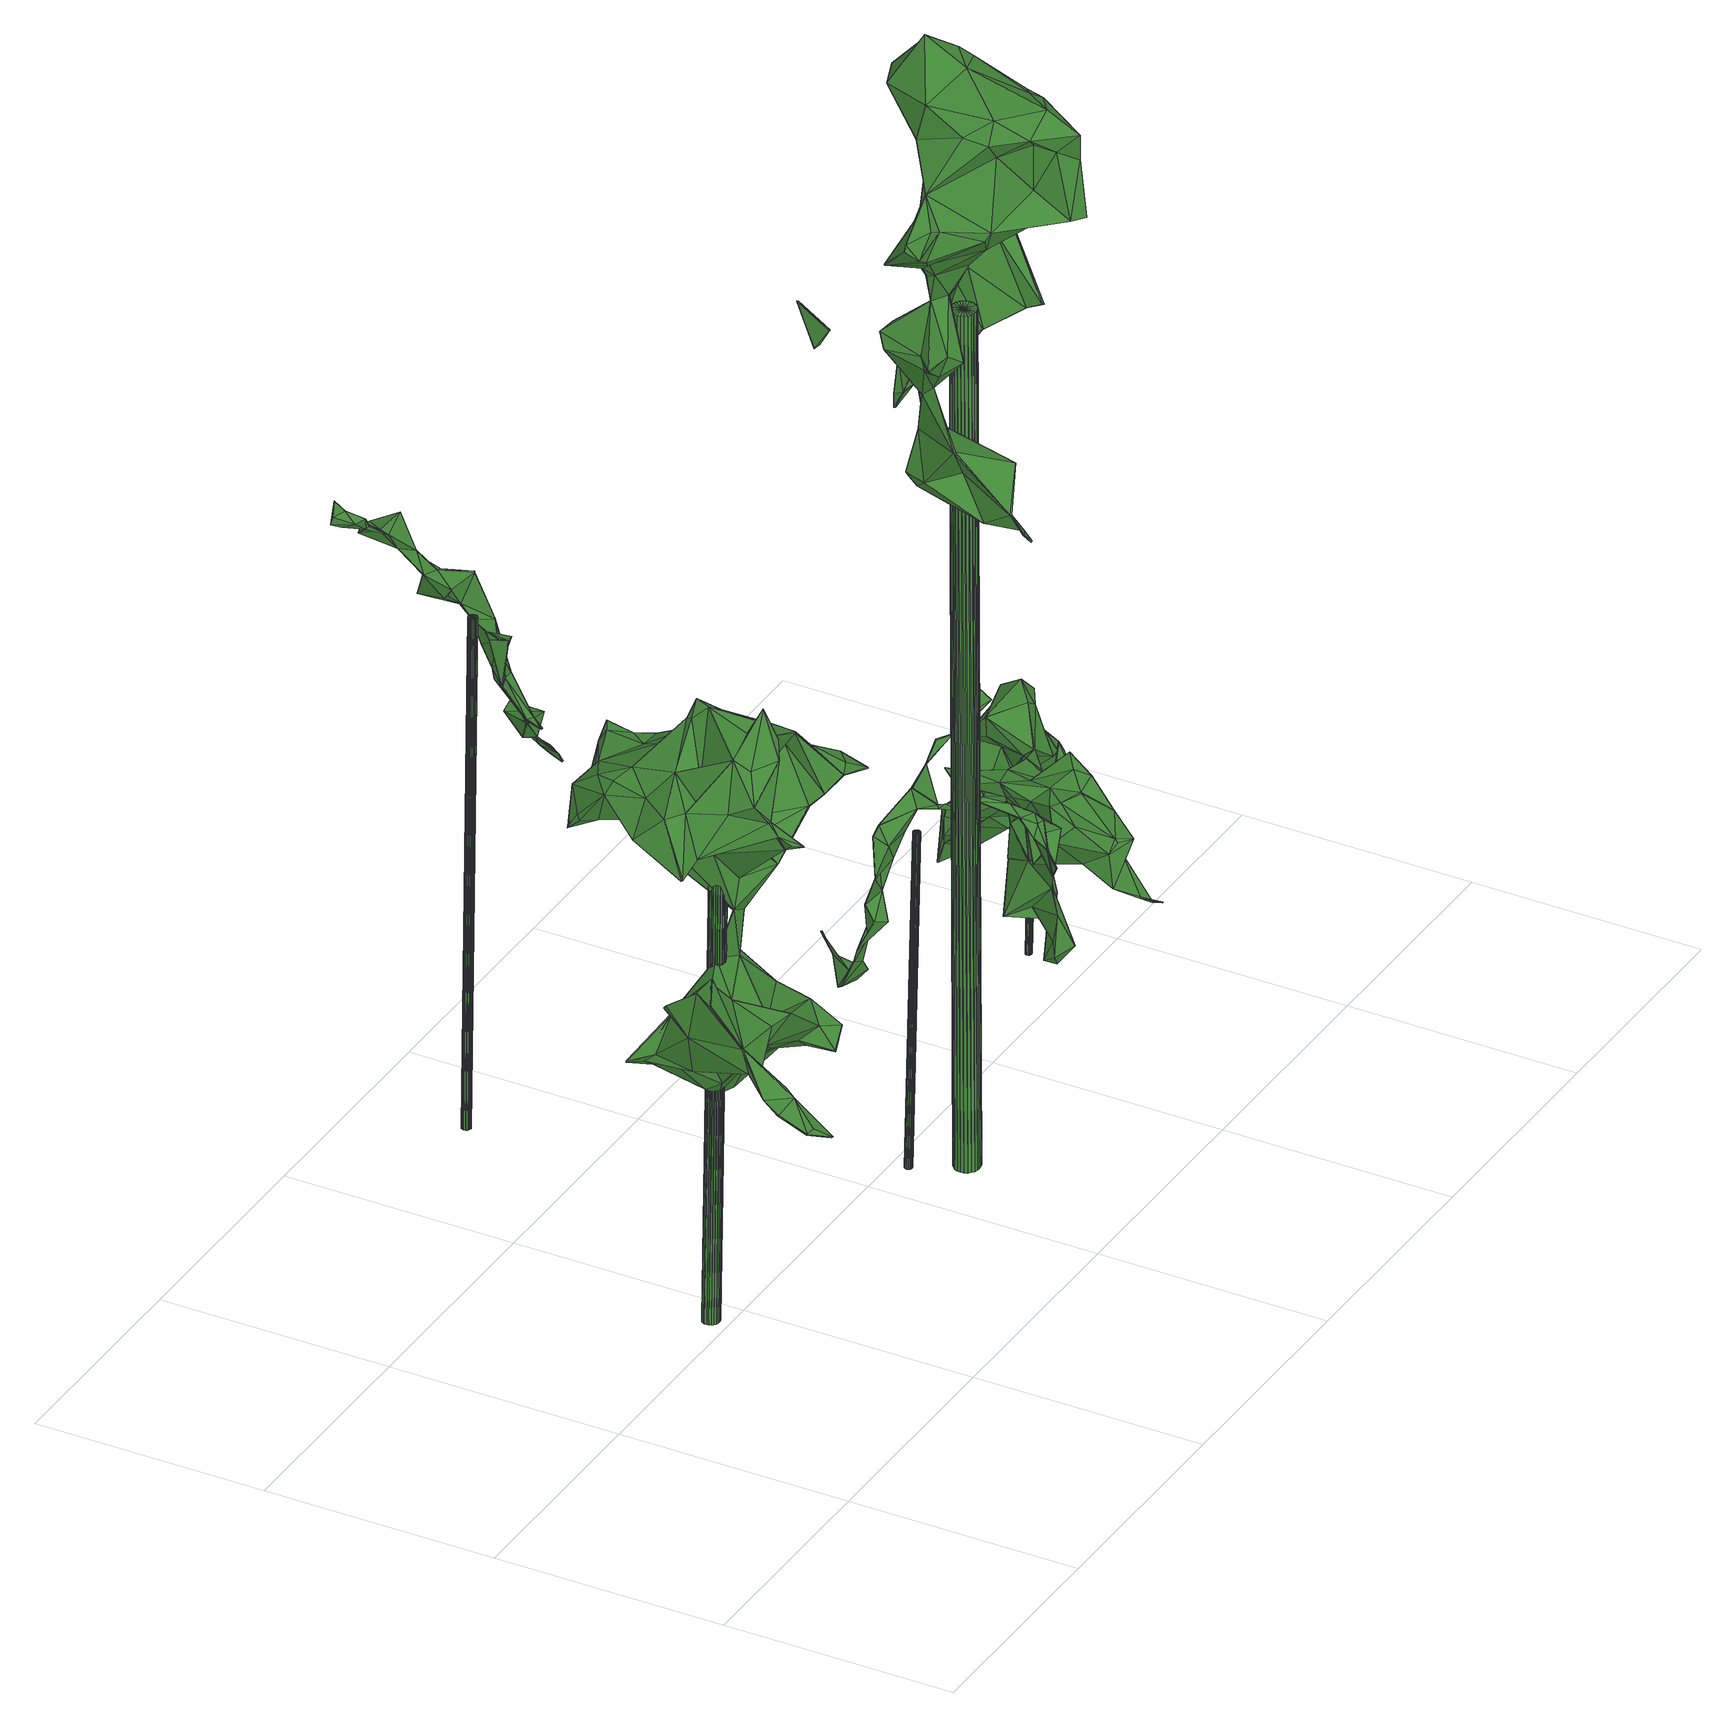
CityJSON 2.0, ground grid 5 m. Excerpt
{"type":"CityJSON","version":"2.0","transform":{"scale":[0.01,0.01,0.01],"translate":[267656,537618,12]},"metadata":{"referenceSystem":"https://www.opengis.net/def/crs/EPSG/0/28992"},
"CityObjects":{
"tree1":{"type":"SolitaryVegetationObject","attributes":{"gtid":278,"crown_width_m":5.76,"crown_median_z":23.99,"crown_r50_m":0.315,"crown_porosity":0.928,"trunk_H_m":10.97,"trunk_DBH_m":0.367,"trunk_radius_m":0.183,"trunk_base_height_m":13.02,"original_gtid":"311"},"geometry":[{"type":"Solid","lod":"3","boundaries":[[[[0,1,2]],[[3,4,5]],[[6,7,8]],[[9,10,11]],[[12,13,14]],[[15,16,17]],[[18,19,20]],[[21,17,22]],[[9,23,10]],[[24,25,26]],[[27,28,29]],[[30,5,31]],[[32,5,33]],[[34,35,36]],[[37,38,39]],[[40,38,37]],[[41,42,43]],[[15,43,42]],[[44,45,46]],[[47,48,49]],[[50,51,52]],[[53,51,50]],[[54,55,8]],[[56,57,58]],[[59,60,48]],[[61,22,62]],[[54,63,60]],[[5,4,33]],[[5,64,3]],[[65,66,67]],[[66,65,68]],[[59,48,47]],[[30,64,5]],[[69,70,13]],[[71,70,69]],[[13,70,14]],[[72,73,74]],[[1,75,76]],[[77,78,76]],[[77,76,75]],[[79,53,80]],[[81,82,83]],[[84,83,82]],[[68,28,27]],[[59,8,55]],[[71,14,70]],[[33,85,86]],[[4,85,33]],[[87,88,89]],[[35,90,91]],[[17,92,22]],[[93,94,84]],[[60,59,54]],[[54,59,55]],[[95,96,97]],[[18,20,94]],[[8,59,6]],[[98,10,83]],[[12,45,99]],[[71,46,14]],[[100,101,102]],[[6,59,47]],[[71,44,46]],[[54,103,95]],[[104,105,39]],[[24,94,93]],[[18,94,24]],[[106,107,108]],[[106,108,109]],[[11,20,110]],[[111,95,112]],[[113,109,108]],[[10,114,81]],[[115,21,93]],[[115,93,82]],[[74,73,116]],[[117,118,119]],[[89,33,86]],[[34,120,37]],[[37,120,40]],[[121,120,122]],[[123,124,125]],[[126,31,5]],[[126,5,32]],[[124,86,127]],[[124,127,125]],[[128,29,129]],[[82,114,115]],[[81,114,82]],[[108,130,113]],[[82,93,84]],[[131,87,123]],[[45,110,132]],[[110,133,132]],[[130,134,113]],[[135,136,137]],[[78,2,1]],[[86,87,89]],[[103,54,7]],[[8,7,54]],[[138,58,139]],[[140,139,58]],[[60,63,48]],[[37,90,35]],[[65,67,141]],[[6,142,7]],[[138,139,56]],[[52,2,72]],[[51,2,52]],[[100,143,101]],[[35,91,75]],[[88,143,118]],[[79,144,0]],[[145,99,146]],[[101,147,148]],[[142,49,48]],[[141,149,150]],[[150,149,111]],[[104,151,152]],[[104,152,153]],[[107,154,130]],[[62,130,154]],[[109,25,61]],[[14,46,45]],[[109,154,107]],[[155,156,157]],[[113,157,156]],[[92,38,90]],[[91,90,38]],[[158,106,156]],[[129,29,28]],[[122,34,65]],[[122,65,159]],[[160,159,65]],[[161,162,56]],[[39,161,104]],[[65,141,160]],[[141,150,122]],[[160,141,122]],[[32,163,126]],[[34,37,35]],[[54,95,63]],[[33,118,117]],[[89,118,33]],[[164,165,166]],[[167,66,68]],[[141,67,149]],[[48,63,142]],[[13,99,168]],[[1,76,78]],[[140,153,151]],[[140,151,56]],[[149,67,111]],[[111,67,95]],[[24,169,18]],[[110,45,44]],[[110,44,11]],[[170,171,172]],[[173,137,136]],[[92,17,39]],[[174,175,176]],[[177,175,174]],[[115,114,23]],[[178,42,41]],[[23,21,115]],[[179,62,180]],[[52,175,177]],[[179,180,90]],[[130,108,107]],[[150,111,112]],[[12,14,45]],[[39,105,113]],[[94,10,98]],[[11,10,94]],[[174,172,177]],[[25,22,61]],[[75,1,0]],[[153,148,147]],[[0,2,51]],[[40,171,38]],[[172,171,40]],[[88,118,89]],[[142,181,7]],[[160,122,159]],[[163,31,126]],[[66,63,67]],[[63,95,67]],[[182,140,58]],[[168,99,145]],[[153,183,184]],[[153,184,185]],[[186,165,169]],[[47,49,6]],[[102,185,100]],[[100,185,184]],[[56,58,138]],[[155,147,101]],[[101,143,87]],[[182,187,140]],[[107,30,165]],[[165,164,169]],[[19,188,164]],[[50,167,68]],[[189,57,41]],[[58,57,189]],[[142,63,181]],[[179,134,130]],[[86,124,87]],[[56,151,104]],[[121,40,120]],[[123,87,124]],[[56,104,161]],[[169,24,186]],[[190,177,172]],[[19,18,188]],[[96,191,97]],[[165,30,192]],[[61,62,154]],[[182,58,189]],[[79,0,51]],[[79,51,53]],[[116,176,74]],[[13,193,194]],[[53,27,80]],[[139,140,56]],[[93,21,195]],[[196,20,19]],[[183,187,69]],[[182,69,187]],[[39,38,92]],[[140,187,153]],[[183,153,187]],[[168,145,193]],[[168,193,13]],[[78,72,2]],[[101,87,155]],[[88,87,143]],[[154,109,61]],[[193,143,100]],[[37,179,90]],[[182,189,71]],[[172,174,170]],[[116,170,174]],[[102,101,148]],[[12,99,13]],[[92,180,22]],[[90,180,92]],[[33,117,197]],[[33,197,32]],[[153,185,148]],[[148,185,102]],[[105,157,113]],[[134,37,39]],[[179,37,134]],[[71,69,182]],[[122,150,121]],[[163,32,197]],[[196,197,117]],[[40,190,172]],[[170,116,198]],[[85,127,86]],[[85,3,127]],[[107,158,199]],[[131,156,87]],[[155,87,156]],[[196,119,132]],[[146,132,119]],[[183,69,13]],[[200,71,189]],[[200,44,71]],[[62,179,130]],[[170,77,91]],[[22,180,62]],[[193,118,143]],[[198,77,170]],[[91,77,75]],[[150,112,121]],[[95,121,112]],[[24,201,202]],[[40,121,95]],[[43,23,9]],[[43,9,41]],[[10,23,114]],[[44,9,11]],[[146,99,132]],[[186,24,202]],[[189,41,200]],[[202,203,106]],[[113,134,39]],[[18,169,188]],[[95,190,40]],[[97,190,95]],[[167,50,177]],[[50,52,177]],[[104,153,147]],[[104,147,157]],[[104,157,105]],[[157,147,155]],[[41,9,44]],[[200,41,44]],[[113,203,109]],[[106,203,113]],[[25,109,203]],[[11,94,20]],[[30,166,192]],[[75,0,144]],[[34,122,120]],[[183,13,184]],[[13,194,184]],[[153,152,151]],[[174,176,116]],[[135,137,144]],[[80,135,144]],[[80,144,79]],[[39,17,161]],[[135,80,29]],[[80,27,29]],[[75,144,35]],[[137,35,144]],[[41,57,178]],[[43,15,23]],[[23,15,21]],[[17,21,15]],[[132,99,45]],[[31,166,30]],[[25,203,26]],[[22,195,21]],[[190,97,177]],[[97,167,177]],[[15,42,16]],[[178,16,42]],[[20,133,110]],[[196,133,20]],[[165,192,166]],[[72,74,175]],[[72,175,52]],[[57,16,178]],[[25,195,22]],[[24,195,25]],[[196,132,133]],[[83,10,81]],[[66,181,63]],[[91,171,170]],[[38,171,91]],[[65,204,68]],[[65,34,204]],[[28,68,204]],[[145,119,193]],[[118,193,119]],[[173,136,128]],[[34,137,173]],[[34,173,128]],[[29,128,136]],[[29,136,135]],[[146,119,145]],[[128,204,34]],[[129,204,128]],[[28,204,129]],[[163,166,31]],[[164,166,163]],[[196,117,119]],[[74,176,175]],[[202,106,205]],[[95,103,96]],[[107,205,109]],[[109,205,106]],[[202,205,186]],[[186,205,165]],[[107,165,205]],[[164,163,197]],[[164,197,196]],[[137,36,35]],[[34,36,137]],[[93,195,24]],[[19,164,196]],[[193,184,194]],[[193,100,184]],[[198,116,73]],[[72,78,73]],[[198,73,77]],[[78,77,73]],[[30,199,64]],[[3,64,199]],[[199,30,107]],[[203,206,26]],[[202,206,203]],[[158,156,131]],[[3,85,4]],[[158,107,106]],[[158,207,199]],[[125,127,207]],[[207,127,199]],[[199,127,3]],[[202,201,206]],[[123,207,131]],[[158,131,207]],[[123,125,207]],[[26,206,24]],[[201,24,206]],[[156,106,113]],[[27,53,208]],[[27,208,68]],[[164,188,169]],[[50,208,53]],[[68,208,50]],[[16,57,162]],[[57,56,162]],[[16,162,17]],[[161,17,162]],[[142,6,49]],[[84,94,98]],[[84,98,83]],[[66,209,181]],[[96,103,191]],[[181,209,167]],[[167,209,66]],[[97,191,167]],[[181,167,191]],[[181,191,7]],[[7,191,103]],[[210,211,212]],[[210,212,213]],[[213,212,214]],[[213,214,215]],[[212,211,216]],[[212,216,214]],[[214,216,217]],[[214,217,215]],[[216,211,218]],[[216,218,217]],[[217,218,219]],[[217,219,215]],[[218,211,220]],[[218,220,219]],[[219,220,221]],[[219,221,215]],[[220,211,222]],[[220,222,221]],[[221,222,223]],[[221,223,215]],[[222,211,224]],[[222,224,223]],[[223,224,225]],[[223,225,215]],[[224,211,226]],[[224,226,225]],[[225,226,227]],[[225,227,215]],[[226,211,228]],[[226,228,227]],[[227,228,229]],[[227,229,215]],[[228,211,230]],[[228,230,229]],[[229,230,231]],[[229,231,215]],[[230,211,232]],[[230,232,231]],[[231,232,233]],[[231,233,215]],[[232,211,234]],[[232,234,233]],[[233,234,235]],[[233,235,215]],[[234,211,236]],[[234,236,235]],[[235,236,237]],[[235,237,215]],[[236,211,238]],[[236,238,237]],[[237,238,239]],[[237,239,215]],[[238,211,240]],[[238,240,239]],[[239,240,241]],[[239,241,215]],[[240,211,242]],[[240,242,241]],[[241,242,243]],[[241,243,215]],[[242,211,244]],[[242,244,243]],[[243,244,245]],[[243,245,215]],[[244,211,246]],[[244,246,245]],[[245,246,247]],[[245,247,215]],[[246,211,248]],[[246,248,247]],[[247,248,249]],[[247,249,215]],[[248,211,250]],[[248,250,249]],[[249,250,251]],[[249,251,215]],[[250,211,252]],[[250,252,251]],[[251,252,253]],[[251,253,215]],[[252,211,254]],[[252,254,253]],[[253,254,255]],[[253,255,215]],[[254,211,256]],[[254,256,255]],[[255,256,257]],[[255,257,215]],[[256,211,258]],[[256,258,257]],[[257,258,259]],[[257,259,215]],[[258,211,210]],[[258,210,259]],[[259,210,213]],[[259,213,215]]]]}]},
"tree2":{"type":"SolitaryVegetationObject","attributes":{"gtid":277,"crown_width_m":3.13,"crown_median_z":24.48,"crown_r50_m":0.192,"crown_porosity":0.914,"trunk_H_m":11.63,"trunk_DBH_m":0.195,"trunk_radius_m":0.0977,"trunk_base_height_m":12.85,"original_gtid":"310"},"geometry":[{"type":"Solid","lod":"3","boundaries":[[[[260,261,262]],[[263,264,265]],[[266,261,260]],[[267,268,269]],[[270,271,265]],[[272,273,274]],[[275,276,277]],[[278,279,280]],[[281,282,283]],[[264,284,285]],[[286,287,288]],[[289,290,266]],[[291,292,293]],[[294,295,296]],[[297,298,299]],[[294,299,298]],[[300,301,302]],[[303,286,288]],[[303,288,304]],[[291,304,305]],[[266,260,289]],[[265,271,306]],[[265,306,263]],[[299,263,306]],[[307,273,308]],[[303,309,286]],[[310,311,312]],[[313,275,314]],[[301,315,302]],[[316,317,269]],[[282,281,318]],[[319,263,320]],[[319,320,321]],[[284,263,319]],[[302,311,300]],[[322,311,302]],[[317,323,324]],[[291,293,262]],[[325,279,272]],[[307,308,278]],[[278,308,279]],[[326,285,327]],[[267,328,329]],[[296,326,294]],[[273,270,297]],[[292,315,301]],[[291,305,292]],[[315,292,305]],[[271,299,306]],[[300,330,331]],[[294,298,265]],[[270,265,298]],[[272,308,273]],[[272,279,308]],[[321,332,319]],[[333,332,334]],[[284,264,263]],[[266,335,261]],[[266,290,335]],[[307,278,280]],[[304,291,262]],[[284,336,327]],[[333,327,336]],[[285,284,327]],[[316,337,338]],[[339,268,340]],[[281,312,311]],[[324,323,338]],[[274,273,297]],[[320,263,341]],[[339,342,343]],[[329,342,339]],[[300,311,344]],[[297,270,298]],[[261,335,262]],[[316,323,317]],[[316,338,323]],[[272,274,325]],[[300,331,301]],[[301,331,292]],[[337,345,324]],[[304,346,303]],[[319,336,284]],[[264,295,265]],[[320,326,333]],[[331,277,292]],[[331,330,277]],[[305,347,348]],[[317,324,349]],[[317,349,269]],[[287,286,309]],[[275,350,290]],[[322,281,311]],[[339,337,268]],[[343,337,339]],[[338,337,324]],[[313,351,352]],[[337,343,345]],[[324,345,349]],[[321,283,282]],[[332,321,282]],[[269,337,316]],[[303,287,309]],[[352,287,303]],[[296,285,326]],[[332,344,334]],[[333,336,332]],[[319,332,336]],[[262,353,260]],[[260,353,289]],[[354,289,353]],[[313,303,346]],[[313,352,303]],[[271,325,299]],[[294,265,295]],[[329,328,342]],[[285,296,295]],[[293,292,276]],[[277,276,292]],[[355,356,293]],[[353,293,356]],[[353,262,293]],[[264,285,295]],[[350,313,346]],[[311,310,357]],[[307,270,273]],[[350,335,290]],[[346,335,350]],[[302,314,322]],[[277,330,314]],[[277,314,275]],[[300,314,330]],[[327,333,326]],[[320,341,294]],[[349,345,328]],[[342,328,345]],[[307,280,270]],[[262,335,304]],[[346,304,335]],[[310,312,334]],[[342,345,343]],[[271,280,325]],[[271,270,280]],[[283,312,281]],[[312,283,334]],[[333,334,283]],[[320,283,321]],[[320,333,283]],[[294,326,320]],[[294,341,299]],[[263,299,341]],[[325,280,279]],[[318,281,322]],[[356,340,358]],[[356,358,353]],[[297,299,274]],[[354,355,276]],[[329,355,267]],[[353,358,354]],[[340,268,267]],[[355,354,358]],[[355,358,267]],[[274,299,325]],[[267,358,340]],[[339,355,329]],[[276,355,293]],[[355,339,356]],[[340,356,339]],[[349,328,269]],[[314,351,313]],[[302,348,351]],[[267,269,328]],[[322,359,282]],[[282,359,332]],[[332,359,344]],[[282,318,322]],[[344,359,300]],[[300,359,314]],[[359,322,314]],[[348,288,360]],[[275,313,350]],[[288,348,347]],[[354,290,289]],[[276,275,290]],[[276,290,354]],[[288,347,304]],[[305,304,347]],[[344,357,334]],[[344,311,357]],[[302,315,348]],[[305,348,315]],[[337,269,268]],[[334,357,310]],[[287,360,288]],[[302,351,314]],[[348,360,351]],[[287,351,360]],[[352,351,287]],[[361,362,363]],[[361,363,364]],[[364,363,365]],[[364,365,366]],[[363,362,367]],[[363,367,365]],[[365,367,368]],[[365,368,366]],[[367,362,369]],[[367,369,368]],[[368,369,370]],[[368,370,366]],[[369,362,371]],[[369,371,370]],[[370,371,372]],[[370,372,366]],[[371,362,373]],[[371,373,372]],[[372,373,374]],[[372,374,366]],[[373,362,375]],[[373,375,374]],[[374,375,376]],[[374,376,366]],[[375,362,377]],[[375,377,376]],[[376,377,378]],[[376,378,366]],[[377,362,379]],[[377,379,378]],[[378,379,380]],[[378,380,366]],[[379,362,381]],[[379,381,380]],[[380,381,382]],[[380,382,366]],[[381,362,383]],[[381,383,382]],[[382,383,384]],[[382,384,366]],[[383,362,385]],[[383,385,384]],[[384,385,386]],[[384,386,366]],[[385,362,387]],[[385,387,386]],[[386,387,388]],[[386,388,366]],[[387,362,389]],[[387,389,388]],[[388,389,390]],[[388,390,366]],[[389,362,391]],[[389,391,390]],[[390,391,392]],[[390,392,366]],[[391,362,393]],[[391,393,392]],[[392,393,394]],[[392,394,366]],[[393,362,395]],[[393,395,394]],[[394,395,396]],[[394,396,366]],[[395,362,397]],[[395,397,396]],[[396,397,398]],[[396,398,366]],[[397,362,399]],[[397,399,398]],[[398,399,400]],[[398,400,366]],[[399,362,401]],[[399,401,400]],[[400,401,402]],[[400,402,366]],[[401,362,403]],[[401,403,402]],[[402,403,404]],[[402,404,366]],[[403,362,405]],[[403,405,404]],[[404,405,406]],[[404,406,366]],[[405,362,407]],[[405,407,406]],[[406,407,408]],[[406,408,366]],[[407,362,409]],[[407,409,408]],[[408,409,410]],[[408,410,366]],[[409,362,361]],[[409,361,410]],[[410,361,364]],[[410,364,366]]]]}]},
"tree3":{"type":"SolitaryVegetationObject","attributes":{"gtid":29,"crown_width_m":5.71,"crown_median_z":32.33,"crown_r50_m":0.329,"crown_porosity":0.909,"trunk_H_m":19.56,"trunk_DBH_m":0.545,"trunk_radius_m":0.273,"trunk_base_height_m":12.77,"original_gtid":"31"},"geometry":[{"type":"Solid","lod":"3","boundaries":[[[[411,412,413]],[[414,415,416]],[[417,418,419]],[[420,421,422]],[[423,424,425]],[[423,426,424]],[[427,428,429]],[[421,430,431]],[[432,433,434]],[[435,436,437]],[[438,439,435]],[[440,441,442]],[[420,443,444]],[[430,421,445]],[[446,447,448]],[[449,450,451]],[[452,453,454]],[[455,431,430]],[[422,431,455]],[[456,457,458]],[[459,460,461]],[[462,455,463]],[[464,452,454]],[[464,454,434]],[[465,466,467]],[[459,421,468]],[[469,470,471]],[[472,473,474]],[[475,476,477]],[[478,449,451]],[[422,421,431]],[[479,459,461]],[[480,449,478]],[[479,461,476]],[[422,443,420]],[[481,482,483]],[[443,422,455]],[[443,455,462]],[[441,440,484]],[[440,485,484]],[[465,486,466]],[[487,488,486]],[[489,433,432]],[[490,491,492]],[[493,494,474]],[[486,465,495]],[[496,444,497]],[[498,473,456]],[[499,500,501]],[[502,467,466]],[[492,503,490]],[[412,417,446]],[[419,446,417]],[[485,504,442]],[[442,504,505]],[[433,506,434]],[[433,489,506]],[[507,508,477]],[[426,508,507]],[[480,463,509]],[[510,427,511]],[[469,511,427]],[[415,512,513]],[[418,417,412]],[[514,470,515]],[[502,516,467]],[[459,468,460]],[[476,461,517]],[[476,517,477]],[[492,491,518]],[[516,519,467]],[[519,465,467]],[[514,520,471]],[[481,452,482]],[[509,521,479]],[[493,473,498]],[[522,435,437]],[[466,523,502]],[[468,421,420]],[[430,521,509]],[[456,473,442]],[[524,443,462]],[[430,463,455]],[[525,526,527]],[[464,527,482]],[[412,411,418]],[[528,515,529]],[[475,450,476]],[[530,476,450]],[[506,464,434]],[[490,503,491]],[[427,529,470]],[[427,429,529]],[[492,518,531]],[[532,488,487]],[[533,460,468]],[[458,457,484]],[[423,451,450]],[[534,499,501]],[[492,531,503]],[[485,472,535]],[[536,537,538]],[[499,539,525]],[[526,525,539]],[[540,541,526]],[[537,542,538]],[[432,522,437]],[[432,434,522]],[[454,522,434]],[[479,480,509]],[[530,480,479]],[[444,443,524]],[[529,515,470]],[[522,543,435]],[[468,496,533]],[[411,413,544]],[[513,545,415]],[[476,530,479]],[[537,546,547]],[[472,442,473]],[[514,548,520]],[[493,474,473]],[[549,512,414]],[[550,551,478]],[[552,553,440]],[[440,554,552]],[[453,452,555]],[[556,491,488]],[[501,557,547]],[[539,418,558]],[[539,558,540]],[[477,559,507]],[[458,560,561]],[[458,561,562]],[[497,563,507]],[[542,541,540]],[[528,529,429]],[[528,429,426]],[[411,544,536]],[[549,545,513]],[[507,528,426]],[[517,559,477]],[[411,558,418]],[[538,540,558]],[[481,547,557]],[[526,539,540]],[[464,482,452]],[[530,450,449]],[[551,550,564]],[[514,471,470]],[[496,420,444]],[[539,499,447]],[[539,447,446]],[[486,495,487]],[[415,545,416]],[[456,458,562]],[[563,548,514]],[[549,513,512]],[[563,528,507]],[[556,466,531]],[[556,531,518]],[[468,420,496]],[[555,543,453]],[[555,435,543]],[[556,488,532]],[[480,530,449]],[[483,526,541]],[[506,500,565]],[[454,543,522]],[[453,543,454]],[[542,540,538]],[[534,546,448]],[[562,425,424]],[[503,486,488]],[[536,544,537]],[[563,497,548]],[[566,497,567]],[[568,510,561]],[[506,439,438]],[[413,448,546]],[[445,459,479]],[[537,413,546]],[[537,544,413]],[[546,501,547]],[[546,534,501]],[[418,539,419]],[[485,553,504]],[[446,419,539]],[[487,495,554]],[[569,554,495]],[[547,570,537]],[[542,537,570]],[[571,572,535]],[[550,573,564]],[[536,558,411]],[[469,427,470]],[[574,428,427]],[[427,510,574]],[[416,575,414]],[[549,414,575]],[[538,558,536]],[[425,550,451]],[[545,549,575]],[[545,575,416]],[[460,533,576]],[[412,448,413]],[[446,448,412]],[[429,428,426]],[[483,570,481]],[[481,570,547]],[[542,570,541]],[[483,541,570]],[[568,561,560]],[[457,442,441]],[[457,456,442]],[[463,478,577]],[[457,441,484]],[[532,487,554]],[[532,554,505]],[[442,505,554]],[[554,440,442]],[[554,578,552]],[[569,495,465]],[[516,578,519]],[[552,578,553]],[[452,579,555]],[[485,440,553]],[[527,464,565]],[[527,565,525]],[[557,501,500]],[[557,500,506]],[[460,576,580]],[[515,528,563]],[[515,563,514]],[[520,497,566]],[[566,567,511]],[[581,579,481]],[[414,512,415]],[[436,435,439]],[[483,527,526]],[[483,482,527]],[[430,509,463]],[[445,479,521]],[[556,504,523]],[[535,582,571]],[[480,478,463]],[[511,469,566]],[[477,508,475]],[[471,566,469]],[[520,566,471]],[[425,451,423]],[[445,421,459]],[[560,572,571]],[[481,579,452]],[[435,555,438]],[[444,567,497]],[[503,488,491]],[[548,497,520]],[[472,485,442]],[[494,493,498]],[[463,577,462]],[[569,465,519]],[[534,447,499]],[[448,447,534]],[[504,553,502]],[[516,502,553]],[[505,556,532]],[[505,504,556]],[[518,491,556]],[[496,497,533]],[[506,583,439]],[[489,583,506]],[[503,531,486]],[[466,486,531]],[[517,460,580]],[[460,517,461]],[[423,508,426]],[[475,508,450]],[[423,450,508]],[[481,557,581]],[[506,581,557]],[[438,581,506]],[[464,506,565]],[[484,572,458]],[[535,572,485]],[[485,572,484]],[[458,572,560]],[[524,577,551]],[[462,577,524]],[[581,555,579]],[[551,564,567]],[[551,567,524]],[[511,567,564]],[[478,451,550]],[[472,474,582]],[[472,582,535]],[[525,565,500]],[[524,567,444]],[[438,555,581]],[[582,474,494]],[[525,500,499]],[[559,517,580]],[[497,576,533]],[[430,445,521]],[[507,559,576]],[[559,580,576]],[[497,507,576]],[[502,523,504]],[[556,523,466]],[[551,577,478]],[[553,578,516]],[[554,569,578]],[[569,519,578]],[[568,584,428]],[[574,568,428]],[[510,568,574]],[[456,584,498]],[[562,584,456]],[[424,584,562]],[[568,498,584]],[[494,568,582]],[[494,498,568]],[[561,510,573]],[[571,582,568]],[[560,571,568]],[[425,561,550]],[[562,561,425]],[[428,584,424]],[[428,424,426]],[[564,573,511]],[[550,561,573]],[[511,573,510]],[[432,583,489]],[[439,583,436]],[[437,583,432]],[[436,583,437]],[[585,586,587]],[[585,587,588]],[[588,587,589]],[[588,589,590]],[[587,586,591]],[[587,591,589]],[[589,591,592]],[[589,592,590]],[[591,586,593]],[[591,593,592]],[[592,593,594]],[[592,594,590]],[[593,586,595]],[[593,595,594]],[[594,595,596]],[[594,596,590]],[[595,586,597]],[[595,597,596]],[[596,597,598]],[[596,598,590]],[[597,586,599]],[[597,599,598]],[[598,599,600]],[[598,600,590]],[[599,586,601]],[[599,601,600]],[[600,601,602]],[[600,602,590]],[[601,586,603]],[[601,603,602]],[[602,603,604]],[[602,604,590]],[[603,586,605]],[[603,605,604]],[[604,605,606]],[[604,606,590]],[[605,586,607]],[[605,607,606]],[[606,607,608]],[[606,608,590]],[[607,586,609]],[[607,609,608]],[[608,609,610]],[[608,610,590]],[[609,586,611]],[[609,611,610]],[[610,611,612]],[[610,612,590]],[[611,586,613]],[[611,613,612]],[[612,613,614]],[[612,614,590]],[[613,586,615]],[[613,615,614]],[[614,615,616]],[[614,616,590]],[[615,586,617]],[[615,617,616]],[[616,617,618]],[[616,618,590]],[[617,586,619]],[[617,619,618]],[[618,619,620]],[[618,620,590]],[[619,586,621]],[[619,621,620]],[[620,621,622]],[[620,622,590]],[[621,586,623]],[[621,623,622]],[[622,623,624]],[[622,624,590]],[[623,586,625]],[[623,625,624]],[[624,625,626]],[[624,626,590]],[[625,586,627]],[[625,627,626]],[[626,627,628]],[[626,628,590]],[[627,586,629]],[[627,629,628]],[[628,629,630]],[[628,630,590]],[[629,586,631]],[[629,631,630]],[[630,631,632]],[[630,632,590]],[[631,586,633]],[[631,633,632]],[[632,633,634]],[[632,634,590]],[[633,586,585]],[[633,585,634]],[[634,585,588]],[[634,588,590]]]]}]},
"tree4":{"type":"SolitaryVegetationObject","attributes":{"gtid":412,"crown_width_m":3.3,"crown_median_z":20.27,"crown_r50_m":0.188,"crown_porosity":0.946,"trunk_H_m":7.57,"trunk_DBH_m":0.154,"trunk_radius_m":0.0768,"trunk_base_height_m":12.7,"original_gtid":"465"},"geometry":[{"type":"Solid","lod":"3","boundaries":[[[[635,636,637]],[[638,639,640]],[[641,642,643]],[[644,645,646]],[[647,644,646]],[[648,649,650]],[[648,651,652]],[[653,654,655]],[[637,636,656]],[[657,656,636]],[[658,659,660]],[[651,648,650]],[[661,662,663]],[[639,637,640]],[[664,665,666]],[[667,660,668]],[[669,670,671]],[[671,672,669]],[[669,673,674]],[[675,674,673]],[[651,650,676]],[[677,671,678]],[[672,671,677]],[[643,635,637]],[[679,641,680]],[[681,682,683]],[[681,683,658]],[[664,684,665]],[[665,671,670]],[[678,671,665]],[[685,656,686]],[[660,667,658]],[[687,675,688]],[[689,690,691]],[[692,690,689]],[[687,688,693]],[[694,695,696]],[[697,685,686]],[[658,683,698]],[[643,637,639]],[[670,699,700]],[[701,702,703]],[[701,703,704]],[[659,658,698]],[[670,705,665]],[[700,705,670]],[[693,669,672]],[[690,706,707]],[[687,708,675]],[[677,709,710]],[[687,693,711]],[[683,712,694]],[[685,644,713]],[[691,682,689]],[[712,691,668]],[[712,668,694]],[[693,714,705]],[[666,705,714]],[[691,712,682]],[[715,716,717]],[[658,667,681]],[[654,718,719]],[[639,680,643]],[[639,679,680]],[[643,680,641]],[[656,685,637]],[[640,637,685]],[[643,642,635]],[[720,703,702]],[[715,675,716]],[[681,707,721]],[[683,682,712]],[[722,692,689]],[[723,715,717]],[[668,724,694]],[[723,699,715]],[[700,699,723]],[[685,697,644]],[[703,725,704]],[[668,691,707]],[[681,668,707]],[[681,667,668]],[[677,678,662]],[[653,726,719]],[[654,719,726]],[[690,727,702]],[[650,649,728]],[[717,716,645]],[[659,696,695]],[[659,695,660]],[[681,721,682]],[[689,682,721]],[[665,705,666]],[[704,725,729]],[[720,730,703]],[[696,731,694]],[[732,725,723]],[[701,733,706]],[[704,733,701]],[[722,727,692]],[[728,734,650]],[[733,727,706]],[[689,721,722]],[[639,638,679]],[[735,703,730]],[[641,679,642]],[[642,679,638]],[[638,635,642]],[[669,699,670]],[[640,685,638]],[[707,706,721]],[[715,674,675]],[[690,707,691]],[[669,674,699]],[[715,699,674]],[[652,736,655]],[[732,729,725]],[[666,714,672]],[[693,672,714]],[[735,730,646]],[[657,686,656]],[[685,635,638]],[[666,709,664]],[[710,709,666]],[[657,697,686]],[[706,727,722]],[[675,673,688]],[[711,693,700]],[[723,711,700]],[[654,653,737]],[[722,721,706]],[[647,697,657]],[[646,697,647]],[[660,695,724]],[[660,724,668]],[[663,736,676]],[[655,736,663]],[[729,738,730]],[[646,738,697]],[[652,651,736]],[[702,706,690]],[[701,706,702]],[[700,739,705]],[[693,705,739]],[[693,739,700]],[[735,723,725]],[[703,735,725]],[[646,645,740]],[[716,740,645]],[[733,720,727]],[[720,702,727]],[[711,735,708]],[[711,708,687]],[[692,727,690]],[[735,711,723]],[[676,650,734]],[[676,734,661]],[[664,661,734]],[[685,636,635]],[[646,730,738]],[[729,697,738]],[[676,736,651]],[[728,684,734]],[[678,684,728]],[[678,665,684]],[[664,734,684]],[[735,675,708]],[[735,646,675]],[[720,729,730]],[[662,678,728]],[[647,713,644]],[[710,666,672]],[[672,677,710]],[[694,724,695]],[[720,733,729]],[[729,644,697]],[[675,740,716]],[[646,740,675]],[[729,733,704]],[[663,676,661]],[[698,741,659]],[[653,655,663]],[[654,737,718]],[[655,654,726]],[[726,653,663]],[[741,698,683]],[[723,717,732]],[[648,652,726]],[[655,726,652]],[[719,737,653]],[[719,718,737]],[[661,677,662]],[[741,683,731]],[[644,729,732]],[[717,645,732]],[[644,732,645]],[[662,728,742]],[[649,742,728]],[[663,662,742]],[[663,742,726]],[[648,742,649]],[[726,742,648]],[[685,713,636]],[[657,636,713]],[[657,713,647]],[[688,673,693]],[[693,673,669]],[[659,731,696]],[[694,731,683]],[[741,731,659]],[[661,709,677]],[[664,709,661]],[[743,744,745]],[[743,745,746]],[[746,745,747]],[[746,747,748]],[[745,744,749]],[[745,749,747]],[[747,749,750]],[[747,750,748]],[[749,744,751]],[[749,751,750]],[[750,751,752]],[[750,752,748]],[[751,744,753]],[[751,753,752]],[[752,753,754]],[[752,754,748]],[[753,744,755]],[[753,755,754]],[[754,755,756]],[[754,756,748]],[[755,744,757]],[[755,757,756]],[[756,757,758]],[[756,758,748]],[[757,744,759]],[[757,759,758]],[[758,759,760]],[[758,760,748]],[[759,744,761]],[[759,761,760]],[[760,761,762]],[[760,762,748]],[[761,744,763]],[[761,763,762]],[[762,763,764]],[[762,764,748]],[[763,744,765]],[[763,765,764]],[[764,765,766]],[[764,766,748]],[[765,744,767]],[[765,767,766]],[[766,767,768]],[[766,768,748]],[[767,744,769]],[[767,769,768]],[[768,769,770]],[[768,770,748]],[[769,744,771]],[[769,771,770]],[[770,771,772]],[[770,772,748]],[[771,744,773]],[[771,773,772]],[[772,773,774]],[[772,774,748]],[[773,744,775]],[[773,775,774]],[[774,775,776]],[[774,776,748]],[[775,744,777]],[[775,777,776]],[[776,777,778]],[[776,778,748]],[[777,744,779]],[[777,779,778]],[[778,779,780]],[[778,780,748]],[[779,744,781]],[[779,781,780]],[[780,781,782]],[[780,782,748]],[[781,744,783]],[[781,783,782]],[[782,783,784]],[[782,784,748]],[[783,744,785]],[[783,785,784]],[[784,785,786]],[[784,786,748]],[[785,744,787]],[[785,787,786]],[[786,787,788]],[[786,788,748]],[[787,744,789]],[[787,789,788]],[[788,789,790]],[[788,790,748]],[[789,744,791]],[[789,791,790]],[[790,791,792]],[[790,792,748]],[[791,744,743]],[[791,743,792]],[[792,743,746]],[[792,746,748]]]]}]},
"tree5":{"type":"SolitaryVegetationObject","attributes":{"gtid":542,"crown_width_m":5.02,"crown_median_z":15.41,"crown_r50_m":0.265,"crown_porosity":0.917,"trunk_H_m":3.24,"trunk_DBH_m":0.134,"trunk_radius_m":0.0672,"trunk_base_height_m":12.17,"original_gtid":"613"},"geometry":[{"type":"Solid","lod":"3","boundaries":[[[[793,794,795]],[[796,797,798]],[[799,800,801]],[[801,802,803]],[[804,805,806]],[[807,808,809]],[[810,811,812]],[[813,814,815]],[[816,817,818]],[[816,818,806]],[[819,820,821]],[[822,823,824]],[[825,826,814]],[[827,828,829]],[[830,831,832]],[[833,834,835]],[[803,825,799]],[[836,837,838]],[[839,840,824]],[[839,824,823]],[[819,821,841]],[[842,843,844]],[[845,846,835]],[[847,848,849]],[[850,812,851]],[[816,802,793]],[[798,852,853]],[[854,855,834]],[[854,834,833]],[[856,857,842]],[[858,859,845]],[[808,860,809]],[[861,809,860]],[[825,862,826]],[[863,843,864]],[[814,865,815]],[[866,867,868]],[[795,815,865]],[[869,813,794]],[[795,817,793]],[[865,817,795]],[[870,857,871]],[[803,862,825]],[[808,872,860]],[[835,873,858]],[[874,869,794]],[[875,822,876]],[[875,877,822]],[[838,878,879]],[[880,881,882]],[[873,835,834]],[[826,883,884]],[[885,884,883]],[[865,814,826]],[[837,886,887]],[[844,863,811]],[[888,889,890]],[[835,846,833]],[[812,891,892]],[[892,893,812]],[[857,841,821]],[[894,877,895]],[[896,897,847]],[[821,898,857]],[[845,835,858]],[[899,870,871]],[[871,900,899]],[[901,902,868]],[[793,817,816]],[[805,863,864]],[[903,904,848]],[[905,831,906]],[[806,818,804]],[[818,907,908]],[[804,818,908]],[[909,878,838]],[[909,838,837]],[[910,903,848]],[[836,879,886]],[[810,880,811]],[[900,811,880]],[[800,874,801]],[[911,807,912]],[[912,807,809]],[[877,894,822]],[[894,895,913]],[[810,812,880]],[[914,798,797]],[[914,853,852]],[[877,913,895]],[[877,867,913]],[[866,913,867]],[[915,887,916]],[[838,879,836]],[[829,917,827]],[[822,827,917]],[[866,868,897]],[[809,861,918]],[[867,901,868]],[[899,882,855]],[[854,899,855]],[[890,860,872]],[[825,869,799]],[[852,798,914]],[[802,919,920]],[[808,807,911]],[[813,869,814]],[[825,814,869]],[[874,794,793]],[[799,874,800]],[[869,874,799]],[[815,794,813]],[[815,795,794]],[[921,922,923]],[[819,924,820]],[[819,925,924]],[[799,801,803]],[[842,844,856]],[[826,862,883]],[[921,903,922]],[[809,918,912]],[[919,819,841]],[[841,870,919]],[[811,863,926]],[[903,892,891]],[[854,870,899]],[[927,910,847]],[[927,847,897]],[[840,891,828]],[[886,837,836]],[[922,910,927]],[[922,927,897]],[[873,928,858]],[[831,830,906]],[[870,841,857]],[[805,864,924]],[[816,929,802]],[[885,846,845]],[[930,907,851]],[[811,900,844]],[[858,928,859]],[[931,932,933]],[[902,922,897]],[[837,892,909]],[[887,893,892]],[[887,892,837]],[[798,853,796]],[[855,882,881]],[[917,876,822]],[[917,829,934]],[[935,849,861]],[[861,890,935]],[[887,886,936]],[[889,937,890]],[[890,937,935]],[[823,894,931]],[[894,913,931]],[[819,919,925]],[[912,918,938]],[[901,939,902]],[[822,894,823]],[[940,928,941]],[[938,911,912]],[[942,849,848]],[[802,920,803]],[[914,943,853]],[[823,943,914]],[[850,940,812]],[[851,944,930]],[[865,818,817]],[[856,871,857]],[[892,945,909]],[[903,921,892]],[[933,847,935]],[[946,941,928]],[[881,880,812]],[[859,928,940]],[[913,866,932]],[[913,932,931]],[[903,910,947]],[[925,919,948]],[[934,876,917]],[[949,950,908]],[[948,929,816]],[[839,933,951]],[[839,951,935]],[[842,898,843]],[[842,857,898]],[[890,905,888]],[[906,888,905]],[[820,898,821]],[[866,897,932]],[[924,898,820]],[[833,883,862]],[[926,863,950]],[[950,944,926]],[[851,926,944]],[[859,940,850]],[[930,944,952]],[[891,940,893]],[[891,893,828]],[[926,812,811]],[[884,907,826]],[[953,910,922]],[[953,922,903]],[[812,940,891]],[[954,875,876]],[[856,844,871]],[[926,851,812]],[[940,941,893]],[[885,883,846]],[[935,937,840]],[[893,941,812]],[[946,812,941]],[[934,829,916]],[[829,915,916]],[[955,916,936]],[[936,916,887]],[[919,929,948]],[[802,929,919]],[[889,840,937]],[[859,885,845]],[[826,818,865]],[[918,861,849]],[[827,824,828]],[[840,828,824]],[[822,824,827]],[[843,898,864]],[[797,796,956]],[[914,956,823]],[[867,954,901]],[[957,830,832]],[[957,832,958]],[[806,948,816]],[[925,948,806]],[[919,854,920]],[[793,802,874]],[[801,874,802]],[[903,891,889]],[[933,932,896]],[[826,907,818]],[[949,944,950]],[[812,946,881]],[[955,876,934]],[[954,876,955]],[[930,908,907]],[[831,905,872]],[[959,960,911]],[[832,960,959]],[[920,854,961]],[[920,961,803]],[[854,833,961]],[[851,907,850]],[[870,854,919]],[[908,950,804]],[[915,893,887]],[[901,954,955]],[[877,875,954]],[[877,954,867]],[[863,805,950]],[[932,897,896]],[[924,864,898]],[[923,936,921]],[[934,916,955]],[[828,915,829]],[[893,915,828]],[[935,840,839]],[[873,881,946]],[[873,946,928]],[[935,847,849]],[[846,883,833]],[[889,957,904]],[[896,847,933]],[[950,805,804]],[[839,962,933]],[[839,823,962]],[[909,945,878]],[[878,945,921]],[[892,921,945]],[[925,805,924]],[[806,805,925]],[[935,951,933]],[[953,947,910]],[[903,947,953]],[[868,902,897]],[[847,910,848]],[[903,889,904]],[[922,939,923]],[[840,889,891]],[[873,834,855]],[[855,881,873]],[[963,849,942]],[[886,879,964]],[[886,964,936]],[[958,942,957]],[[936,939,955]],[[901,955,939]],[[831,872,808]],[[949,908,930]],[[949,930,952]],[[862,961,833]],[[803,961,862]],[[848,904,957]],[[848,957,942]],[[850,907,884]],[[963,959,938]],[[963,918,849]],[[963,938,918]],[[879,878,964]],[[959,911,938]],[[808,960,831]],[[911,960,808]],[[963,942,959]],[[889,888,957]],[[844,843,863]],[[830,957,888]],[[906,830,888]],[[880,882,900]],[[796,943,931]],[[823,931,943]],[[853,943,796]],[[900,882,899]],[[900,871,844]],[[952,944,949]],[[902,939,922]],[[923,939,936]],[[850,884,885]],[[850,885,859]],[[890,872,905]],[[931,933,962]],[[936,964,921]],[[878,921,964]],[[861,860,890]],[[797,956,914]],[[942,832,959]],[[931,956,796]],[[962,956,931]],[[823,956,962]],[[832,942,958]],[[832,831,960]],[[965,966,967]],[[965,967,968]],[[968,967,969]],[[968,969,970]],[[967,966,971]],[[967,971,969]],[[969,971,972]],[[969,972,970]],[[971,966,973]],[[971,973,972]],[[972,973,974]],[[972,974,970]],[[973,966,975]],[[973,975,974]],[[974,975,976]],[[974,976,970]],[[975,966,977]],[[975,977,976]],[[976,977,978]],[[976,978,970]],[[977,966,979]],[[977,979,978]],[[978,979,980]],[[978,980,970]],[[979,966,981]],[[979,981,980]],[[980,981,982]],[[980,982,970]],[[981,966,983]],[[981,983,982]],[[982,983,984]],[[982,984,970]],[[983,966,985]],[[983,985,984]],[[984,985,986]],[[984,986,970]],[[985,966,987]],[[985,987,986]],[[986,987,988]],[[986,988,970]],[[987,966,989]],[[987,989,988]],[[988,989,990]],[[988,990,970]],[[989,966,991]],[[989,991,990]],[[990,991,992]],[[990,992,970]],[[991,966,993]],[[991,993,992]],[[992,993,994]],[[992,994,970]],[[993,966,995]],[[993,995,994]],[[994,995,996]],[[994,996,970]],[[995,966,997]],[[995,997,996]],[[996,997,998]],[[996,998,970]],[[997,966,999]],[[997,999,998]],[[998,999,1000]],[[998,1000,970]],[[999,966,1001]],[[999,1001,1000]],[[1000,1001,1002]],[[1000,1002,970]],[[1001,966,1003]],[[1001,1003,1002]],[[1002,1003,1004]],[[1002,1004,970]],[[1003,966,1005]],[[1003,1005,1004]],[[1004,1005,1006]],[[1004,1006,970]],[[1005,966,1007]],[[1005,1007,1006]],[[1006,1007,1008]],[[1006,1008,970]],[[1007,966,1009]],[[1007,1009,1008]],[[1008,1009,1010]],[[1008,1010,970]],[[1009,966,1011]],[[1009,1011,1010]],[[1010,1011,1012]],[[1010,1012,970]],[[1011,966,1013]],[[1011,1013,1012]],[[1012,1013,1014]],[[1012,1014,970]],[[1013,966,965]],[[1013,965,1014]],[[1014,965,968]],[[1014,968,970]]]]}]}
},
"vertices":[
[376,453,609],[474,404,668],[472,401,667],[342,755,1219],[335,739,1240],[411,766,1282],[124,103,742],[155,208,782],[126,101,744],[502,388,1363],[568,318,1252],[504,389,1365],[339,404,1448],[244,383,1447],[318,358,1530],[509,362,1201],[384,420,1181],[405,372,1124],[564,516,1303],[498,560,1287],[551,473,1318],[511,361,1199],[459,446,1076],[527,337,1226],[496,486,1252],[420,455,1177],[399,441,1214],[226,500,732],[179,541,753],[231,549,713],[409,759,1208],[462,776,1295],[432,761,1295],[311,712,1308],[226,507,845],[380,465,826],[266,439,802],[326,464,926],[353,428,930],[333,429,1043],[251,390,898],[370,422,1297],[400,438,1213],[510,416,1328],[408,379,1413],[387,384,1448],[327,330,1464],[65,126,774],[69,190,795],[101,176,793],[252,345,789],[364,413,688],[382,374,718],[299,437,665],[120,183,811],[87,123,777],[295,299,1240],[297,299,1242],[307,264,1252],[64,124,777],[69,189,798],[461,466,1074],[456,474,1067],[87,231,809],[382,763,1222],[141,425,862],[129,287,827],[133,304,877],[169,431,768],[225,327,1367],[251,349,1427],[302,314,1434],[484,353,673],[484,354,677],[420,255,725],[427,434,741],[472,400,682],[452,392,703],[509,379,678],[327,460,619],[291,468,647],[598,281,1261],[609,338,1251],[599,283,1263],[642,366,1250],[280,728,1263],[248,736,1283],[205,643,1311],[220,631,1338],[237,674,1330],[372,451,937],[437,394,834],[372,429,1024],[598,379,1249],[584,400,1287],[135,302,878],[171,274,814],[180,285,818],[600,331,1258],[343,490,1480],[128,470,1350],[114,531,1294],[105,421,1239],[159,221,800],[293,453,1185],[277,504,1162],[282,633,1236],[396,690,1179],[398,554,1117],[399,554,1120],[464,422,1396],[79,341,994],[149,376,1004],[276,521,1146],[570,318,1249],[529,337,1224],[451,258,768],[332,594,1371],[259,611,1354],[346,540,1438],[212,417,919],[180,396,972],[143,426,951],[226,708,1220],[228,714,1232],[234,739,1190],[460,776,1297],[237,739,1192],[161,571,754],[159,570,752],[396,544,1099],[236,673,1228],[382,484,1454],[415,469,1396],[334,432,1042],[267,565,691],[232,550,715],[306,547,742],[305,261,1252],[283,277,1262],[268,297,1285],[117,394,986],[153,210,780],[198,549,1336],[362,481,730],[332,521,1451],[350,520,1486],[165,421,1253],[108,421,1238],[76,342,994],[148,379,1004],[288,338,1300],[334,420,1288],[166,419,1254],[400,554,1117],[180,539,1298],[256,630,1231],[244,495,1240],[268,672,1234],[99,456,944],[89,446,957],[352,429,1105],[368,422,1185],[457,717,1289],[479,677,1287],[480,677,1284],[458,718,1286],[223,334,792],[268,467,1365],[554,554,1286],[432,317,820],[289,332,852],[300,287,870],[181,542,755],[426,295,768],[401,327,739],[419,256,727],[279,330,796],[356,421,1218],[371,445,1014],[372,443,1013],[162,242,797],[261,311,1320],[214,378,1341],[165,444,1352],[107,419,1239],[497,560,1284],[258,312,1318],[553,553,1289],[290,336,1302],[273,315,847],[164,241,798],[438,695,1262],[248,511,1378],[205,440,1353],[511,364,1200],[427,569,1364],[427,677,1292],[429,297,767],[341,752,1217],[343,395,1338],[401,527,1352],[365,578,1302],[281,511,1223],[181,518,773],[409,680,1243],[368,437,1287],[237,737,1190],[264,450,751],[171,276,812],[343,475,102],[325,475,102],[343,480,102],[344,459,1199],[343,464,1199],[326,459,1199],[341,484,102],[342,468,1199],[338,488,102],[339,472,1199],[334,491,102],[335,475,1199],[330,493,102],[331,477,1199],[325,493,102],[326,478,1199],[321,493,102],[321,477,1199],[316,491,102],[317,475,1199],[312,488,102],[313,472,1199],[309,484,102],[310,469,1199],[307,480,102],[308,464,1199],[307,475,102],[307,460,1199],[307,470,102],[308,455,1199],[309,466,102],[310,451,1199],[312,462,102],[312,447,1199],[316,459,102],[316,444,1199],[320,457,102],[321,442,1199],[325,457,102],[325,441,1199],[329,457,102],[330,442,1199],[334,459,102],[335,443,1199],[338,462,102],[339,446,1199],[341,466,102],[341,450,1199],[343,470,102],[343,454,1199],
[712,1054,1049],[699,1050,1059],[708,1086,1062],[604,1329,1468],[607,1349,1473],[574,1356,1499],[700,1049,1059],[828,1127,946],[856,1146,922],[885,1111,879],[529,1384,1548],[552,1350,1527],[491,1393,1534],[492,1394,1535],[512,1380,1521],[751,1142,1130],[772,1147,1062],[776,1188,1134],[509,1395,1577],[492,1388,1552],[528,1382,1549],[711,1266,1283],[706,1248,1310],[661,1285,1359],[685,1347,1469],[654,1397,1451],[656,1118,1266],[661,1147,1272],[660,1140,1255],[714,1053,1050],[727,1080,1061],[706,1154,1137],[775,1190,1134],[770,1149,1061],[604,1395,1452],[634,1404,1454],[634,1405,1452],[514,1381,1522],[570,1360,1492],[569,1359,1491],[795,1240,1248],[765,1212,1184],[744,1223,1229],[670,1103,1259],[677,1122,1145],[716,1164,1153],[572,1354,1498],[511,1397,1576],[492,1390,1551],[658,1118,1267],[708,1323,1280],[737,1246,1262],[706,1322,1280],[710,1136,1187],[775,1189,1224],[738,1200,1184],[897,1110,854],[899,1109,856],[713,1259,1288],[658,1298,1412],[633,1325,1422],[660,1283,1359],[737,1244,1263],[924,1148,847],[928,1150,854],[526,1359,1526],[645,1390,1424],[685,1349,1467],[858,1146,923],[862,1130,982],[800,1214,1211],[799,1216,1210],[695,1272,1355],[674,1305,1391],[720,1279,1342],[709,1085,1064],[668,1304,1406],[873,1146,895],[923,1150,846],[841,1207,972],[808,1147,949],[605,1349,1471],[875,1211,975],[874,1212,974],[752,1222,1335],[875,1147,897],[679,1121,1145],[709,1138,1187],[707,1149,1223],[895,1136,887],[723,1139,1134],[709,1148,1223],[707,1117,1244],[742,1088,1038],[744,1088,1040],[784,1124,1002],[782,1126,1002],[713,1267,1284],[783,1124,1001],[750,1221,1333],[661,1148,1270],[735,1225,85],[725,1225,85],[734,1228,85],[736,1212,1248],[736,1214,1248],[727,1212,1248],[734,1230,85],[735,1217,1248],[732,1232,85],[734,1219,1248],[730,1233,85],[732,1220,1248],[728,1234,85],[729,1221,1248],[725,1235,85],[727,1222,1248],[723,1234,85],[724,1221,1248],[720,1234,85],[722,1220,1248],[718,1232,85],[720,1219,1248],[717,1230,85],[718,1217,1248],[716,1228,85],[717,1215,1248],[715,1225,85],[717,1212,1248],[716,1223,85],[717,1210,1248],[716,1220,85],[718,1207,1248],[718,1218,85],[720,1205,1248],[720,1217,85],[722,1204,1248],[722,1216,85],[724,1203,1248],[725,1215,85],[727,1202,1248],[728,1216,85],[729,1203,1248],[730,1217,85],[731,1204,1248],[732,1218,85],[733,1205,1248],[733,1220,85],[735,1207,1248],[734,1222,85],[736,1209,1248],
[1334,350,2216],[1453,401,2189],[1345,403,2186],[1015,618,1886],[999,616,1886],[974,641,2001],[1455,400,2188],[1430,365,2174],[1437,397,2146],[916,329,2573],[1037,305,2598],[1050,404,2636],[1064,228,2239],[1013,287,2169],[1054,365,2222],[970,226,2246],[882,317,2226],[926,314,2186],[884,305,2237],[1119,334,2571],[1094,353,2600],[1269,567,1676],[1306,585,1690],[1264,552,1688],[1156,508,1733],[1158,530,1720],[1163,532,1686],[1179,478,1824],[1196,540,1784],[995,382,1837],[996,386,1905],[959,335,1906],[975,446,2556],[914,348,2492],[1132,220,2514],[1436,399,2147],[1368,407,2058],[1353,400,2168],[1092,305,2378],[1106,183,2303],[1069,330,2328],[1190,411,1819],[1193,467,1780],[1209,478,1777],[1072,414,2615],[965,272,1978],[1009,380,1971],[1004,390,1989],[1065,145,2536],[998,146,2501],[1081,82,2488],[1092,498,2519],[1101,384,2505],[1247,470,1819],[1012,397,1636],[986,240,1612],[1009,398,1636],[951,199,2558],[802,357,2268],[801,354,2267],[728,273,2364],[885,315,1993],[923,303,1961],[843,284,2019],[1089,72,2300],[1105,95,2415],[1043,82,2314],[1088,378,2377],[1160,205,2492],[1150,287,2475],[1201,358,1895],[1204,359,1894],[1245,287,1941],[1001,401,1918],[959,360,1883],[989,239,1612],[1077,239,1696],[967,169,1663],[1305,588,1692],[921,99,1651],[899,105,1676],[919,101,1649],[845,282,2020],[845,285,2022],[1011,300,1695],[915,248,2525],[857,297,2413],[929,288,2007],[1328,444,2003],[1311,442,1942],[1235,432,1984],[960,356,1683],[958,136,1642],[931,276,1791],[934,274,1793],[1277,502,1845],[922,189,2322],[1055,183,2261],[1157,277,2495],[919,330,2186],[901,365,2256],[1016,614,1886],[999,584,1937],[749,252,2337],[787,258,2310],[972,403,1687],[1051,117,2455],[899,107,1674],[998,410,1661],[732,272,2376],[1144,231,2513],[1165,529,1686],[1008,298,1696],[1001,395,2466],[1325,422,1952],[1311,354,1988],[1296,422,1942],[910,196,2307],[820,271,2281],[1147,206,2405],[956,138,1642],[1033,196,1736],[923,195,2516],[1305,415,2058],[899,411,2004],[1314,334,2206],[1261,363,2080],[1287,337,2080],[1370,405,2056],[1290,337,2078],[1245,249,1961],[1242,252,1963],[1159,507,1731],[1305,372,2226],[972,638,2000],[1272,400,2063],[1226,405,2009],[790,248,2380],[1002,583,1938],[1053,385,2228],[1051,400,2368],[1005,388,1793],[988,384,1782],[1027,351,1777],[1179,442,1801],[964,171,1663],[1221,425,1966],[1333,347,2171],[1040,161,2362],[949,418,2038],[959,339,2104],[986,316,2109],[821,247,2365],[994,383,2284],[1313,439,1940],[848,310,2364],[999,352,2365],[956,339,2104],[1011,387,1704],[1242,287,1943],[918,430,2028],[958,417,1969],[1004,379,2244],[918,327,2185],[975,638,2002],[964,200,2468],[1078,413,2455],[1003,393,1723],[1188,412,1821],[1024,152,2477],[1188,451,1836],[889,325,2020],[1211,541,1763],[983,315,2110],[1102,325,77],[1075,325,77],[1101,332,77],[1086,324,2034],[1085,331,2034],[1058,324,2033],[1099,339,77],[1082,337,2034],[1094,344,77],[1078,343,2034],[1089,349,77],[1072,347,2034],[1082,351,77],[1065,350,2033],[1075,352,77],[1058,351,2033],[1068,351,77],[1051,350,2033],[1061,349,77],[1045,347,2033],[1056,344,77],[1039,343,2033],[1051,339,77],[1035,337,2033],[1049,332,77],[1032,331,2033],[1048,325,77],[1031,324,2033],[1049,318,77],[1032,317,2033],[1051,311,77],[1035,310,2033],[1056,306,77],[1039,304,2033],[1061,301,77],[1045,300,2033],[1068,299,77],[1051,297,2033],[1075,298,77],[1058,296,2033],[1082,299,77],[1065,297,2033],[1089,301,77],[1072,300,2033],[1094,306,77],[1078,304,2034],[1099,311,77],[1082,310,2034],[1101,318,77],[1085,317,2034],
[1210,393,1006],[1161,403,986],[1210,392,1007],[1223,384,999],[1268,376,1010],[1223,383,1001],[1278,411,1023],[1277,412,1023],[1277,411,1024],[1112,434,934],[1072,451,873],[1071,444,900],[1111,435,935],[1002,524,480],[997,498,513],[935,521,503],[965,546,476],[1011,560,472],[999,599,563],[1000,601,562],[1006,580,518],[1160,402,987],[1138,427,979],[1218,199,802],[1150,178,737],[1149,180,736],[940,499,563],[968,496,550],[971,526,517],[925,483,601],[969,439,655],[936,452,669],[1182,215,805],[1138,214,820],[985,468,756],[989,464,709],[982,480,692],[945,477,697],[975,443,822],[1018,469,823],[985,469,856],[934,523,504],[979,491,623],[981,490,623],[1268,386,1003],[1269,377,1010],[1178,236,848],[1177,234,849],[1179,215,837],[965,479,612],[1160,402,985],[1138,425,978],[949,461,854],[949,462,853],[1144,270,877],[1094,311,897],[1135,242,858],[1108,309,901],[937,450,766],[1130,179,807],[1123,157,776],[1124,155,776],[1110,433,936],[1217,197,802],[1014,454,770],[1013,452,770],[1065,331,887],[1063,330,888],[1053,374,884],[1055,374,883],[988,463,709],[1095,312,896],[1135,244,856],[985,467,855],[927,484,601],[964,481,614],[975,441,822],[1158,216,839],[1139,426,977],[945,475,697],[1066,479,832],[1077,468,856],[1078,467,855],[1001,603,566],[1002,601,566],[1057,364,896],[1144,272,875],[1108,310,899],[1040,441,821],[1129,180,805],[1047,417,874],[1007,579,519],[1095,313,898],[968,494,550],[1057,379,891],[1055,379,891],[1131,179,806],[1072,450,872],[1059,364,895],[940,497,563],[1045,417,876],[965,547,478],[1000,602,567],[1072,442,900],[985,466,756],[1070,452,873],[1182,213,806],[996,500,514],[1033,425,70],[1025,425,70],[1033,427,70],[1047,415,827],[1046,417,827],[1039,415,827],[1032,429,70],[1046,419,827],[1030,430,70],[1045,421,827],[1029,432,70],[1043,422,827],[1027,432,70],[1041,423,827],[1025,433,70],[1039,423,827],[1023,432,70],[1037,423,827],[1021,432,70],[1035,422,827],[1020,431,70],[1034,421,827],[1018,429,70],[1032,419,827],[1018,427,70],[1032,417,827],[1017,425,70],[1031,416,827],[1018,423,70],[1032,414,827],[1018,421,70],[1032,412,827],[1020,420,70],[1034,410,827],[1021,418,70],[1035,409,827],[1023,418,70],[1037,408,827],[1025,417,70],[1039,408,827],[1027,418,70],[1041,408,827],[1029,418,70],[1043,409,827],[1030,419,70],[1044,410,827],[1032,421,70],[1046,411,827],[1032,423,70],[1046,413,827],
[2168,730,171],[2225,751,168],[2173,704,157],[1741,309,314],[1763,295,296],[1752,267,310],[2204,841,221],[2202,841,220],[2174,837,239],[2139,784,243],[2177,813,293],[2020,673,205],[1976,724,214],[2020,674,204],[1701,469,138],[1791,513,163],[1711,435,184],[1973,712,357],[1930,669,331],[1931,667,422],[2226,750,169],[2204,727,264],[2205,726,174],[2118,707,222],[2159,695,158],[2119,705,223],[1987,873,209],[1911,842,137],[1910,843,138],[1788,392,462],[1778,366,372],[1805,444,409],[2204,747,271],[2171,720,303],[1818,462,498],[1850,526,432],[1820,506,542],[1826,550,175],[1809,534,158],[1759,554,208],[2099,815,396],[2032,792,441],[2051,781,481],[1698,711,513],[1732,705,487],[1698,712,511],[1803,445,408],[1844,504,384],[1986,874,211],[1837,788,255],[1871,770,250],[1851,767,290],[2084,726,470],[2108,771,438],[1694,472,375],[1734,549,329],[1748,506,272],[1999,639,390],[1985,662,372],[1754,266,311],[1752,267,312],[2060,803,355],[1955,807,411],[1863,802,281],[1912,832,201],[2024,722,527],[2028,694,475],[1753,514,198],[1750,505,272],[2157,780,349],[1911,730,275],[1906,758,247],[2173,689,233],[1606,422,481],[1633,392,512],[1606,424,481],[2219,785,189],[1950,828,265],[1898,815,283],[1826,548,177],[1934,751,483],[2217,786,188],[1741,437,513],[1742,438,515],[1707,346,457],[1703,689,477],[1697,711,512],[1968,734,402],[1941,752,434],[1954,805,410],[2137,770,358],[2090,679,341],[2078,730,425],[1728,675,499],[1778,618,492],[1826,552,271],[1828,541,343],[1826,550,271],[1863,576,414],[1806,625,447],[1850,616,477],[1739,323,446],[1708,340,450],[1686,436,393],[1627,481,403],[1904,825,189],[1996,782,341],[1933,754,301],[1651,458,527],[1677,461,441],[1778,613,371],[1777,618,291],[1865,558,182],[1864,560,181],[2088,680,340],[2083,754,262],[1731,706,485],[1735,549,331],[1701,498,138],[1677,461,168],[1687,348,432],[1765,295,296],[1798,532,477],[1762,560,493],[1788,441,526],[1692,462,256],[2059,814,242],[2109,764,329],[1723,592,468],[1712,547,454],[1705,569,484],[1961,785,164],[2010,783,183],[1932,667,330],[1696,473,377],[1986,686,506],[2083,754,260],[2061,714,347],[1689,340,355],[1677,400,400],[1715,411,373],[1784,478,531],[1767,520,327],[1713,601,504],[1828,539,342],[1696,475,189],[1692,521,497],[1934,644,441],[1933,646,441],[1725,598,194],[1743,309,316],[1975,710,356],[1727,675,497],[1933,749,482],[1797,545,434],[2028,771,213],[2008,787,285],[2005,721,228],[1768,476,421],[2021,736,357],[1714,545,454],[1680,450,522],[1728,498,514],[1742,310,314],[1778,617,289],[1726,600,192],[1751,516,198],[1789,515,163],[2155,781,348],[1728,399,372],[1758,554,210],[1702,687,479],[1882,625,17],[1875,625,17],[1882,627,17],[1896,626,341],[1896,628,341],[1890,626,341],[1881,628,17],[1896,630,341],[1880,630,17],[1894,631,341],[1878,631,17],[1893,632,341],[1877,631,17],[1891,633,341],[1875,632,17],[1890,633,341],[1873,631,17],[1888,633,341],[1872,631,17],[1886,632,341],[1870,630,17],[1885,631,341],[1869,628,17],[1884,630,341],[1868,627,17],[1883,628,341],[1868,625,17],[1883,626,341],[1869,623,17],[1883,624,341],[1869,622,17],[1884,623,341],[1870,620,17],[1885,621,341],[1872,619,17],[1886,620,341],[1873,619,17],[1888,620,341],[1875,618,17],[1890,619,341],[1877,619,17],[1891,620,341],[1878,619,17],[1893,620,341],[1880,620,17],[1894,621,341],[1881,622,17],[1896,623,341],[1882,623,17],[1896,624,341]
]}
